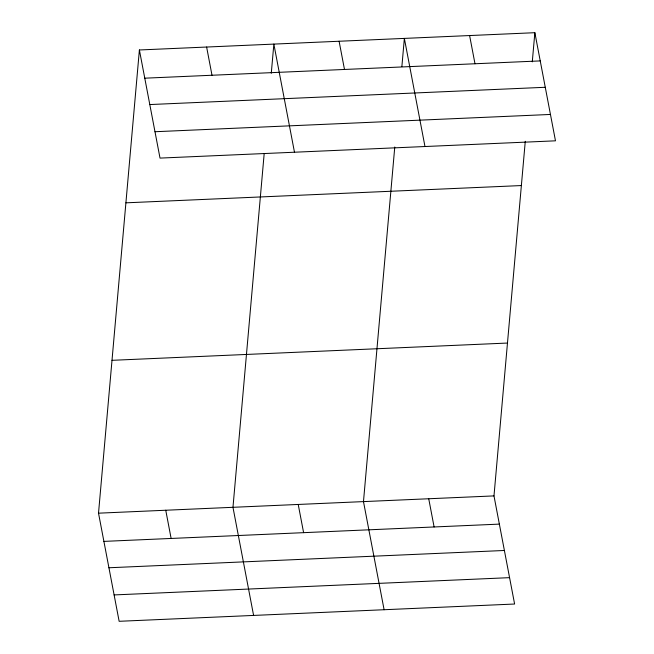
<?xml version="1.0" encoding="UTF-8"?>
<svg xmlns="http://www.w3.org/2000/svg" width="654" height="654" viewBox="0 0 654 654"><rect width="100%" height="100%" fill="white"/><g stroke="black" fill="none" stroke-linecap="round" stroke-linejoin="round"><path stroke-width="0.98" d="M525.276 141.305L493.983 495.904L514.608 604.026L119.142 621.3L98.517 513.177L139.392 49.974L534.858 32.7L555.483 140.823L160.017 158.096L139.392 49.974M264.175 153.715L232.971 507.308L253.597 615.422M271.279 73.264L273.854 44.104L294.48 152.227M394.771 147.011L363.477 501.602L384.102 609.724M401.875 66.561L404.36 38.398L424.977 146.521M532.282 61.86L534.858 32.7M144.779 78.186L540.245 60.912M149.807 104.558L545.273 87.284M154.99 131.724L550.455 114.45M125.903 202.83L521.369 185.556M112.006 360.321L507.471 343.048M98.517 513.177L493.983 495.904M103.896 541.389L499.362 524.116M108.924 567.762L504.389 550.48M114.107 594.927L509.572 577.654M469.605 35.553L474.992 63.765M428.73 498.757L434.109 526.961M339.107 41.251L344.486 69.463M298.224 504.455L303.603 532.667M206.623 47.039L212.002 75.251M165.748 510.243L171.127 538.455"/></g></svg>
